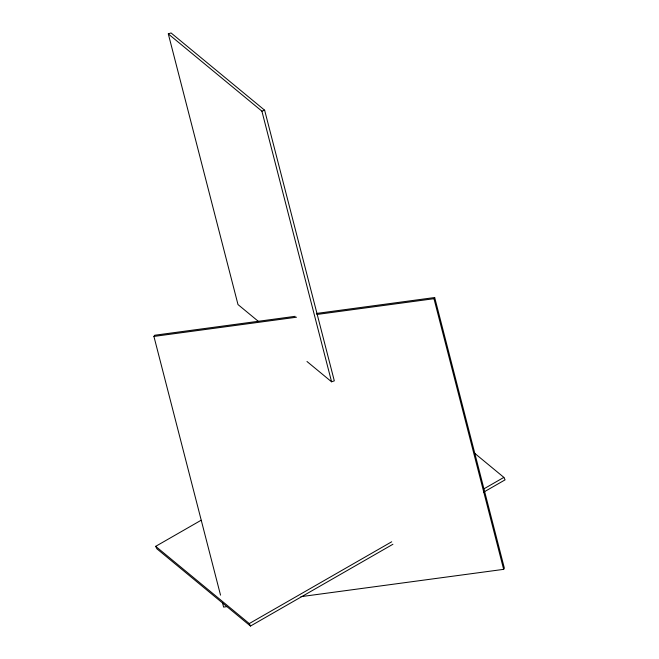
<?xml version="1.0" encoding="UTF-8"?>
<svg xmlns="http://www.w3.org/2000/svg" width="659" height="659" viewBox="0 0 659 659"><rect width="100%" height="100%" fill="white"/><g stroke="black" fill="none" stroke-linecap="round" stroke-linejoin="round"><path stroke-width="0.99" d="M220.526 595.135L153.918 336.428L154.626 335.258L295.166 316.328M300.998 596.65L503.657 569.351L433.976 298.7L434.685 297.53L316.551 313.445M503.657 569.351L504.366 568.182L434.685 297.53M392.921 544.26L250.486 626.05L156.9 548.807L155.681 546.336L201.086 520.272M155.681 546.336L249.267 623.579L391.701 541.789M483.393 489.143L503.871 477.388L505.082 479.851L483.722 492.125M258.608 321.576L237.99 304.557L168.309 33.906L171.043 32.95L264.63 110.193L334.311 380.844L331.576 381.8L306.987 361.503M168.309 33.906L261.895 111.149L264.63 110.193M153.918 336.428L296.492 317.218M316.864 314.475L433.976 298.7M226.655 606.667L223.599 607.079L222.569 603.1M474.521 453.161L503.871 477.388M249.267 623.579L250.486 626.05M261.895 111.149L331.576 381.8"/></g></svg>
